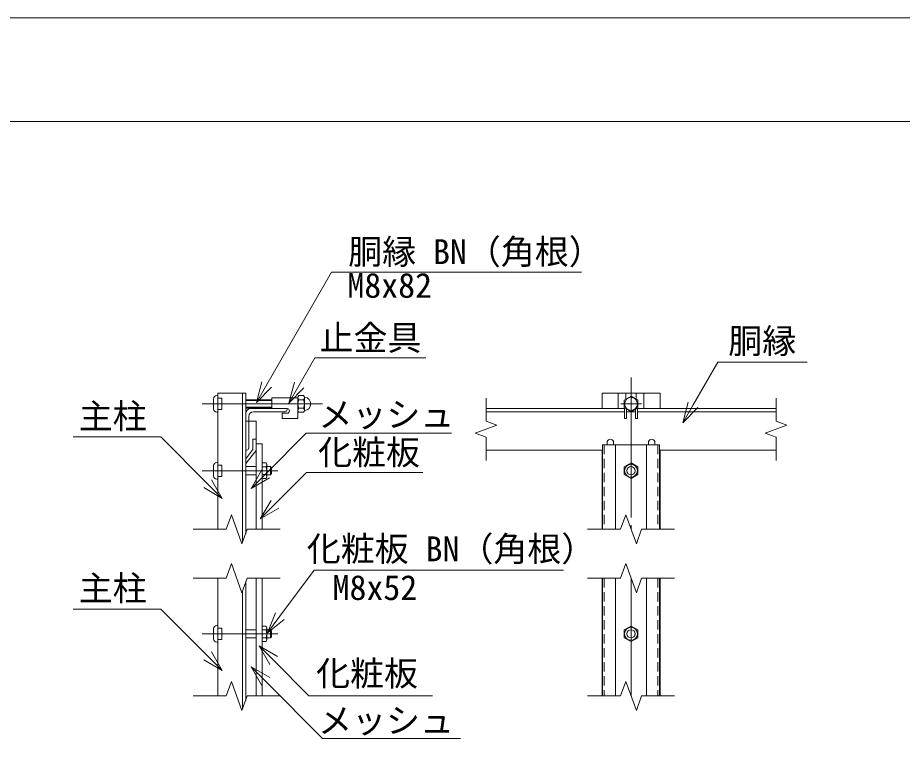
# Model space of a CAD drawing. Units: millimetres, scale not verified. Extents: x -4200 to 4200, y -2970 to 2970.
# Drawn here: x 783 to 2492, y 1529 to 2970 of the extents above; entities that cross this region are included whole.
import ezdxf
from ezdxf.enums import TextEntityAlignment as Align

# ---------------------------------------------------------------- set-up
doc = ezdxf.new("R2010")
doc.units = ezdxf.units.MM
doc.header["$LTSCALE"] = 15
doc.linetypes.add('DASHED1', pattern=[1.8, 1.2, -0.6])
doc.linetypes.add('LONG_CHAIN', pattern=[21, 18, -1, 1, -1])
for name, color, linetype, lineweight in [('0-1_D-STR1', 1, 'Continuous', 9), ('0-2_D-BMK', 2, 'LONG_CHAIN', 9), ('0-3_D-STR-DIM', 7, 'Continuous', 9), ('0-7_D-STR3', 3, 'Continuous', 9), ('0-8_0', 7, 'Continuous', 9), ('0-9_D-STR-TXT', 7, 'Continuous', 9), ('0-B_D-TTL', 2, 'Continuous', 9)]:
    doc.layers.add(name, color=color, linetype=linetype, lineweight=lineweight)
doc.styles.add('ＭＳ ゴシック', font='')
doc.styles.get('ＭＳ ゴシック').set_extended_font_data('MS Gothic')

# ---------------------------------------------------------------- blocks, each defined once
blk = doc.blocks.new('MLeader1')
at = {"layer": '0-9_D-STR-TXT'}
blk.add_line((1249.47, 1757.49), (1277.76, 1729.21), dxfattribs=at)
for points in [[(1270.18, 1721.63), (1249.47, 1757.49), (1285.34, 1736.78)], [(1277.76, 1729.21), (1345.68, 1661.28), (1577.1, 1661.28), (1584.3, 1661.28)]]:
    blk.add_lwpolyline(points, dxfattribs=at)
blk = doc.blocks.new('MLeader2')
at = {"layer": '0-9_D-STR-TXT'}
blk.add_line((1234.27, 1717), (1262.56, 1688.72), dxfattribs=at)
for points in [[(1254.98, 1681.14), (1234.27, 1717), (1270.14, 1696.29)], [(1262.56, 1688.72), (1372.26, 1579.02), (1631.14, 1579.02), (1638.34, 1579.02)]]:
    blk.add_lwpolyline(points, dxfattribs=at)
blk = doc.blocks.new('MLeader3')
at = {"layer": '0-8_0'}
blk.add_line((1251.91, 2002.56), (1280.19, 2030.84), dxfattribs=at)
for points in [[(1280.19, 2030.84), (1341.24, 2091.89), (1558.44, 2091.89), (1565.64, 2091.89)], [(1287.77, 2023.27), (1251.91, 2002.56), (1272.61, 2038.42)]]:
    blk.add_lwpolyline(points, dxfattribs=at)
blk = doc.blocks.new('MLeader4')
at = {"layer": '0-8_0'}
blk.add_line((1234.03, 2061.42), (1262.31, 2089.71), dxfattribs=at)
for points in [[(1262.31, 2089.71), (1340.57, 2167.96), (1614.05, 2167.96), (1621.25, 2167.96)], [(1269.89, 2082.13), (1234.03, 2061.42), (1254.74, 2097.29)]]:
    blk.add_lwpolyline(points, dxfattribs=at)
blk = doc.blocks.new('MLeader5')
at = {"layer": '0-8_0'}
blk.add_line((1178.54, 1710.2), (1150.25, 1738.49), dxfattribs=at)
for points in [[(1150.25, 1738.49), (1060.03, 1828.7), (897.63, 1828.7), (890.43, 1828.7)], [(1157.83, 1746.07), (1178.54, 1710.2), (1142.67, 1730.91)]]:
    blk.add_lwpolyline(points, dxfattribs=at)
blk = doc.blocks.new('MLeader6')
at = {"layer": '0-8_0'}
blk.add_line((1178.54, 2042.29), (1150.25, 2070.57), dxfattribs=at)
for points in [[(1150.25, 2070.57), (1060.03, 2160.79), (897.63, 2160.79), (890.43, 2160.79)], [(1157.83, 2078.15), (1178.54, 2042.29), (1142.67, 2062.99)]]:
    blk.add_lwpolyline(points, dxfattribs=at)
blk = doc.blocks.new('MLeader7')
at = {"layer": '0-8_0'}
blk.add_line((2067.62, 2188.07), (2087.62, 2222.71), dxfattribs=at)
for points in [[(2087.62, 2222.71), (2135.33, 2305.35), (2301.09, 2305.35), (2308.29, 2305.35)], [(2096.9, 2217.36), (2067.62, 2188.07), (2078.34, 2228.07)]]:
    blk.add_lwpolyline(points, dxfattribs=at)
blk = doc.blocks.new('MLeader16')
at = {"layer": '0-8_0'}
blk.add_line((1306.91, 2226.3), (1327.02, 2260.87), dxfattribs=at)
for points in [[(1327.02, 2260.87), (1357.53, 2313.32), (1564.51, 2313.32), (1571.71, 2313.32)], [(1336.29, 2255.48), (1306.91, 2226.3), (1317.76, 2266.26)]]:
    blk.add_lwpolyline(points, dxfattribs=at)
blk = doc.blocks.new('MLeader20')
at = {"layer": '0-8_0'}
blk.add_line((1244.5, 2227.46), (1264.45, 2262.12), dxfattribs=at)
for points in [[(1264.45, 2262.12), (1389.16, 2478.81), (1865.04, 2478.81), (1872.24, 2478.81)], [(1273.74, 2256.78), (1244.5, 2227.46), (1255.16, 2267.47)]]:
    blk.add_lwpolyline(points, dxfattribs=at)
blk = doc.blocks.new('MLeader22')
at = {"layer": '0-8_0'}
blk.add_line((1265.64, 1782.73), (1289.61, 1814.76), dxfattribs=at)
for points in [[(1289.61, 1814.76), (1356.15, 1903.65), (1830.32, 1903.65), (1837.52, 1903.65)], [(1298.19, 1808.33), (1265.64, 1782.73), (1281.03, 1821.18)]]:
    blk.add_lwpolyline(points, dxfattribs=at)

msp = doc.modelspace()

# ---------------------------------------------------------------- linework, layer by layer
at = {"layer": '0-1_D-STR1'}
for p, q in [((1169.71, 1982.54), (1169.71, 2245.57)), ((1223.71, 2245.57), (1169.71, 2245.57)), ((1217.71, 1957.52), (1217.71, 2245.57)), ((1223.71, 1974), (1223.71, 2245.57)), ((1911.82, 2245.57), (2023.82, 2245.57)), ((1911.82, 2215.57), (1911.82, 2245.57)), ((1942.82, 2215.57), (1942.82, 2245.57)), ((1957.82, 2245.57), (1957.82, 2233.81)), ((1977.82, 2245.57), (1977.82, 2233.81)), ((1992.82, 2215.57), (1992.82, 2245.57)), ((2023.82, 2215.57), (2023.82, 2245.57)), ((1223.71, 2205.57), (1223.71, 2135.57)), ((1303.71, 2215.57), (1233.71, 2215.57)), ((1299.71, 2209.57), (1238.71, 2209.57)), ((1303.71, 2213.57), (1303.71, 2215.57)), ((1687.82, 2215.57), (1955.32, 2215.57)), ((1687.82, 2209.57), (1955.32, 2209.57)), ((1959.32, 2209.57), (1976.32, 2209.57)), ((1980.32, 2215.57), (2247.82, 2215.57)), ((1980.32, 2209.57), (2247.82, 2209.57)), ((1243.71, 2191.57), (1223.71, 2191.57)), ((1229.71, 2200.57), (1229.71, 2139.57)), ((1243.71, 2191.57), (1243.71, 1982.54)), ((1237.71, 2156.33), (1243.71, 2156.33)), ((1237.71, 2156.33), (1237.71, 2136.57)), ((1243.71, 2156.33), (1243.71, 2134.33)), ((1237.71, 2136.57), (1223.71, 2118.47)), ((1225.71, 2135.57), (1223.71, 2135.57)), ((1243.71, 2147.57), (1255.71, 2147.57)), ((1255.71, 2147.57), (1255.71, 1982.54)), ((1912.82, 2135.57), (1687.82, 2135.57)), ((1911.82, 1982.54), (1911.82, 2135.57)), ((1912.82, 2145.57), (1912.82, 1982.54)), ((2022.82, 2145.57), (1912.82, 2145.57)), ((1921.82, 2152.33), (1921.58, 2145.57)), ((1933.82, 2152.33), (1934.05, 2145.57)), ((1937.82, 2145.57), (1937.82, 1982.54)), ((1997.82, 2145.57), (1997.82, 1982.54)), ((2001.82, 2152.33), (2001.58, 2145.57)), ((2013.82, 2152.33), (2014.05, 2145.57)), ((2022.82, 2145.57), (2022.82, 1982.54)), ((2247.82, 2135.57), (2022.82, 2135.57)), ((2023.82, 1982.54), (2023.82, 2135.57)), ((1243.71, 2134.33), (1223.71, 2109.33)), ((1223.71, 2118.47), (1223.71, 2109.33)), ((1169.71, 1660.91), (1169.71, 1888.35)), ((1223.71, 1652.38), (1223.71, 1879.82)), ((1243.71, 1888.35), (1243.71, 1660.91)), ((1255.71, 1888.35), (1255.71, 1660.91)), ((1911.82, 1660.91), (1911.82, 1888.35)), ((1912.82, 1888.35), (1912.82, 1660.91)), ((1937.82, 1888.35), (1937.82, 1660.91)), ((1997.82, 1888.35), (1997.82, 1660.91)), ((2022.82, 1888.35), (2022.82, 1660.91)), ((2023.82, 1660.91), (2023.82, 1888.35)), ((1217.71, 1635.89), (1217.71, 1863.33))]:
    msp.add_line(p, q, dxfattribs=at)
at = {"layer": '0-1_D-STR1', "linetype": 'DASHED1'}
for p, q in [((1916.02, 2145.57), (1916.02, 1982.54)), ((2019.62, 2145.57), (2019.62, 1982.54)), ((1916.02, 1888.35), (1916.02, 1660.91)), ((2019.62, 1888.35), (2019.62, 1660.91))]:
    msp.add_line(p, q, dxfattribs=at)
at = {"layer": '0-1_D-STR1'}
for centre, radius, start, end in [((1233.71, 2205.57), 10, 90, 180), ((1238.71, 2200.57), 9, 90, 180), ((1299.71, 2213.57), 4, 270, 0), ((1927.82, 2149.83), 6.5, 22.61986, 157.38014), ((2007.82, 2149.83), 6.5, 22.61986, 157.38014), ((1225.71, 2139.57), 4, 270, 0)]:
    msp.add_arc(centre, radius, start, end, dxfattribs=at)
at = {"layer": '0-2_D-BMK'}
for p, q in [((1967.82, 2275.57), (1967.82, 1982.54)), ((1372.18, 2224.57), (1139.71, 2224.57)), ((1987.82, 2224.57), (1947.82, 2224.57)), ((1285.71, 2095.57), (1139.71, 2095.57)), ((1967.82, 1888.35), (1967.82, 1660.91)), ((1285.71, 1780.8), (1139.71, 1780.8))]:
    msp.add_line(p, q, dxfattribs=at)
at = {"layer": '0-3_D-STR-DIM'}
for p, q in [((1687.82, 2235.57), (1687.82, 2190.96)), ((2247.82, 2235.57), (2247.82, 2190.96)), ((1708.96, 2183.27), (1687.82, 2190.96)), ((1666.67, 2167.87), (1708.96, 2183.27)), ((1687.82, 2160.18), (1666.67, 2167.87)), ((1687.82, 2160.18), (1687.82, 2115.57)), ((2247.82, 2160.18), (2247.82, 2115.57)), ((1185.78, 1982.54), (1196.04, 2010.73)), ((1196.04, 2010.73), (1216.56, 1954.35)), ((1947.3, 1982.54), (1957.56, 2010.73)), ((1957.56, 2010.73), (1978.08, 1954.35)), ((1185.78, 1982.54), (1122.3, 1982.54)), ((1216.56, 1954.35), (1226.82, 1982.54)), ((1290.3, 1982.54), (1226.82, 1982.54)), ((1947.3, 1982.54), (1883.82, 1982.54)), ((1978.08, 1954.35), (1988.34, 1982.54)), ((2051.82, 1982.54), (1988.34, 1982.54)), ((1185.78, 1888.35), (1196.04, 1916.54)), ((1196.04, 1916.54), (1216.56, 1860.16)), ((1947.3, 1888.35), (1957.56, 1916.54)), ((1957.56, 1916.54), (1978.08, 1860.16)), ((1185.78, 1888.35), (1122.3, 1888.35)), ((1216.56, 1860.16), (1226.82, 1888.35)), ((1290.3, 1888.35), (1226.82, 1888.35)), ((1947.3, 1888.35), (1883.82, 1888.35)), ((1978.08, 1860.16), (1988.34, 1888.35)), ((2051.82, 1888.35), (1988.34, 1888.35)), ((1185.78, 1660.91), (1196.04, 1689.1)), ((1196.04, 1689.1), (1216.56, 1632.72)), ((1947.3, 1660.91), (1957.56, 1689.1)), ((1957.56, 1689.1), (1978.08, 1632.72)), ((1185.78, 1660.91), (1122.3, 1660.91)), ((1216.56, 1632.72), (1226.82, 1660.91)), ((1290.3, 1660.91), (1226.82, 1660.91)), ((1947.3, 1660.91), (1883.82, 1660.91)), ((1978.08, 1632.72), (1988.34, 1660.91)), ((2051.82, 1660.91), (1988.34, 1660.91))]:
    msp.add_line(p, q, dxfattribs=at)
msp.add_lwpolyline([(2247.82, 2160.18), (2226.67, 2167.87), (2268.96, 2183.27), (2247.82, 2190.96)], dxfattribs=at)
at = {"layer": '0-7_D-STR3'}
for p, q in [((1167.71, 2240.57), (1169.71, 2240.57)), ((1169.71, 2240.57), (1169.71, 2208.57)), ((1326.21, 2240.77), (1335.21, 2240.77)), ((1161.71, 2234.57), (1161.71, 2214.57)), ((1169.71, 2235.37), (1177.71, 2235.37)), ((1177.71, 2235.37), (1177.71, 2213.77)), ((1223.71, 2232.57), (1274.21, 2232.57)), ((1223.71, 2231.07), (1274.21, 2231.07)), ((1324.21, 2236.57), (1274.21, 2236.57)), ((1274.21, 2236.57), (1274.21, 2215.57)), ((1324.21, 2237.04), (1324.21, 2212.35)), ((1324.21, 2237.04), (1324.21, 2212.35)), ((1324.21, 2236.57), (1324.21, 2196.57)), ((1335.21, 2232.67), (1326.21, 2232.67)), ((1337.21, 2237.04), (1337.21, 2212.35)), ((1337.21, 2237.04), (1337.21, 2212.35)), ((1167.71, 2208.57), (1169.71, 2208.57)), ((1169.71, 2213.77), (1177.71, 2213.77)), ((1223.71, 2218.07), (1274.21, 2218.07)), ((1223.71, 2216.57), (1274.21, 2216.57)), ((1303.71, 2215.57), (1274.21, 2215.57)), ((1303.71, 2206.57), (1294.21, 2206.57)), ((1294.21, 2206.57), (1294.21, 2196.57)), ((1335.21, 2216.47), (1326.21, 2216.47)), ((1326.21, 2208.37), (1335.21, 2208.37)), ((1955.32, 2216.78), (1955.32, 2196.57)), ((1959.32, 2214.47), (1959.32, 2196.57)), ((1976.32, 2214.47), (1976.32, 2196.57)), ((1980.32, 2216.78), (1980.32, 2196.57)), ((1324.21, 2196.57), (1294.21, 2196.57)), ((1955.32, 2196.57), (1959.32, 2196.57)), ((1976.32, 2196.57), (1980.32, 2196.57)), ((1161.71, 2105.57), (1161.71, 2085.57)), ((1167.71, 2111.57), (1169.71, 2111.57)), ((1169.71, 2111.57), (1169.71, 2079.57)), ((1169.71, 2106.37), (1177.71, 2106.37)), ((1177.71, 2106.37), (1177.71, 2084.77)), ((1223.71, 2103.57), (1243.71, 2103.57)), ((1255.71, 2110.58), (1263.26, 2110.58)), ((1255.71, 2103.08), (1263.26, 2103.08)), ((1263.26, 2110.58), (1264.71, 2108.07)), ((1264.71, 2083.07), (1264.71, 2108.07)), ((1264.71, 2103.57), (1271.31, 2103.57)), ((1271.31, 2103.57), (1273.71, 2101.17)), ((1271.31, 2103.57), (1271.31, 2087.57)), ((1169.71, 2084.77), (1177.71, 2084.77)), ((1223.71, 2087.57), (1243.71, 2087.57)), ((1255.71, 2088.06), (1263.26, 2088.06)), ((1264.71, 2087.57), (1271.31, 2087.57)), ((1271.31, 2087.57), (1273.71, 2089.97)), ((1273.71, 2101.17), (1273.71, 2089.97)), ((1167.71, 2079.57), (1169.71, 2079.57)), ((1255.71, 2080.56), (1263.26, 2080.56)), ((1263.26, 2080.56), (1264.71, 2083.07)), ((1167.71, 1796.8), (1169.71, 1796.8)), ((1169.71, 1796.8), (1169.71, 1764.8)), ((1255.71, 1795.81), (1263.26, 1795.81)), ((1263.26, 1795.81), (1264.71, 1793.3)), ((1161.71, 1790.8), (1161.71, 1770.8)), ((1169.71, 1791.6), (1177.71, 1791.6)), ((1177.71, 1791.6), (1177.71, 1770)), ((1223.71, 1788.8), (1243.71, 1788.8)), ((1255.71, 1788.3), (1263.26, 1788.3)), ((1264.71, 1768.3), (1264.71, 1793.3)), ((1264.71, 1788.8), (1271.31, 1788.8)), ((1271.31, 1788.8), (1273.71, 1786.4)), ((1271.31, 1788.8), (1271.31, 1772.8)), ((1273.71, 1786.4), (1273.71, 1775.2)), ((1167.71, 1764.8), (1169.71, 1764.8)), ((1169.71, 1770), (1177.71, 1770)), ((1223.71, 1772.8), (1243.71, 1772.8)), ((1255.71, 1773.29), (1263.26, 1773.29)), ((1255.71, 1765.79), (1263.26, 1765.79)), ((1263.26, 1765.79), (1264.71, 1768.3)), ((1264.71, 1772.8), (1271.31, 1772.8)), ((1271.31, 1772.8), (1273.71, 1775.2))]:
    msp.add_line(p, q, dxfattribs=at)
for points in [[(1980.82, 2232.08), (1967.82, 2239.58), (1954.82, 2232.08), (1954.82, 2217.06), (1967.82, 2209.56), (1980.82, 2217.06)], [(1980.82, 2103.08), (1967.82, 2110.58), (1954.82, 2103.08), (1954.82, 2088.06), (1967.82, 2080.56), (1980.82, 2088.06)], [(1980.82, 1788.3), (1967.82, 1795.81), (1954.82, 1788.3), (1954.82, 1773.29), (1967.82, 1765.79), (1980.82, 1773.29)]]:
    msp.add_lwpolyline(points, close=True, dxfattribs=at)
for centre, radius in [((1967.82, 2224.57), 12.5), ((1967.82, 2095.57), 12.5), ((1967.82, 2095.57), 8), ((1967.82, 1780.8), 12.5), ((1967.82, 1780.8), 8)]:
    msp.add_circle(centre, radius, dxfattribs=at)
for centre, radius, start, end in [((1167.71, 2234.57), 6, 90, 180), ((1329.29, 2236.72), 5.08, 127.21089, 232.78911), ((1332.14, 2236.72), 5.08, 307.21089, 52.78911), ((1337.96, 2238.46), 1, 189.83916, 262.83194), ((1341.62, 2224.57), 17.4, 152.26063, 207.73937), ((1319.81, 2224.57), 17.4, 332.26063, 27.73937), ((1336.21, 2224.57), 13, 277.16806, 82.83194), ((1167.71, 2214.57), 6, 180, 270), ((1303.71, 2211.07), 4.5, 270, 90), ((1329.31, 2212.42), 5.1, 127.42505, 232.57495), ((1332.11, 2212.42), 5.1, 307.42505, 52.57495), ((1337.96, 2210.68), 1, 97.16806, 163.42019), ((1167.71, 2105.57), 6, 90, 180), ((1257.78, 2106.83), 6.64, 325.61586, 34.38414), ((1239.59, 2095.57), 24.84, 342.4121, 17.5879), ((1167.71, 2085.57), 6, 180, 270), ((1257.78, 2084.31), 6.64, 325.61585, 34.38416), ((1167.71, 1790.8), 6, 90, 180), ((1257.78, 1792.06), 6.64, 325.61586, 34.38414), ((1239.59, 1780.8), 24.84, 342.4121, 17.5879), ((1167.71, 1770.8), 6, 180, 270), ((1257.78, 1769.54), 6.64, 325.61585, 34.38416)]:
    msp.add_arc(centre, radius, start, end, dxfattribs=at)
at = {"layer": '0-B_D-TTL', "color": 7}
msp.add_lwpolyline([(-4200.01, -2970.1), (4199.99, -2970.1), (4199.99, 2969.9), (-4200.01, 2969.9)], close=True, dxfattribs=at)
at = {"layer": '0-B_D-TTL'}
msp.add_lwpolyline([(-3900.01, 2769.9), (3899.99, 2769.9), (3899.99, -2770.1), (-3900.01, -2770.1)], close=True, dxfattribs=at)

# ---------------------------------------------------------------- block references
at = {"layer": '0-8_0'}
for name in ['MLeader20', 'MLeader16', 'MLeader7', 'MLeader6', 'MLeader4', 'MLeader3', 'MLeader22', 'MLeader5']:
    msp.add_blockref(name, (0, 0), dxfattribs=at)
at = {"layer": '0-9_D-STR-TXT'}
for name in ['MLeader1', 'MLeader2']:
    msp.add_blockref(name, (0, 0), dxfattribs=at)

# ---------------------------------------------------------------- texts
at = {"layer": '0-9_D-STR-TXT', "style": 'ＭＳ ゴシック'}
for s, p in [('胴縁 BN（角根）', (1421.68, 2479.9)), ('M8x82', (1420.09, 2414.96)), ('止金具', (1366.38, 2313.69)), ('胴縁', (2155.64, 2307.58)), ('主柱', (901.32, 2162.44)), ('メッシュ', (1364.31, 2165.65)), ('化粧板', (1363.66, 2092.63)), ('化粧板 BN（角根）', (1341.78, 1906.46)), ('主柱', (901.32, 1830.36)), ('M8x52', (1391.47, 1831.7)), ('化粧板', (1359.69, 1666.06)), ('メッシュ', (1363.65, 1575.09))]:
    msp.add_text(s, height=48.06, dxfattribs=at).set_placement(p, align=Align.BOTTOM_LEFT)

doc.saveas('drawing.dxf')
